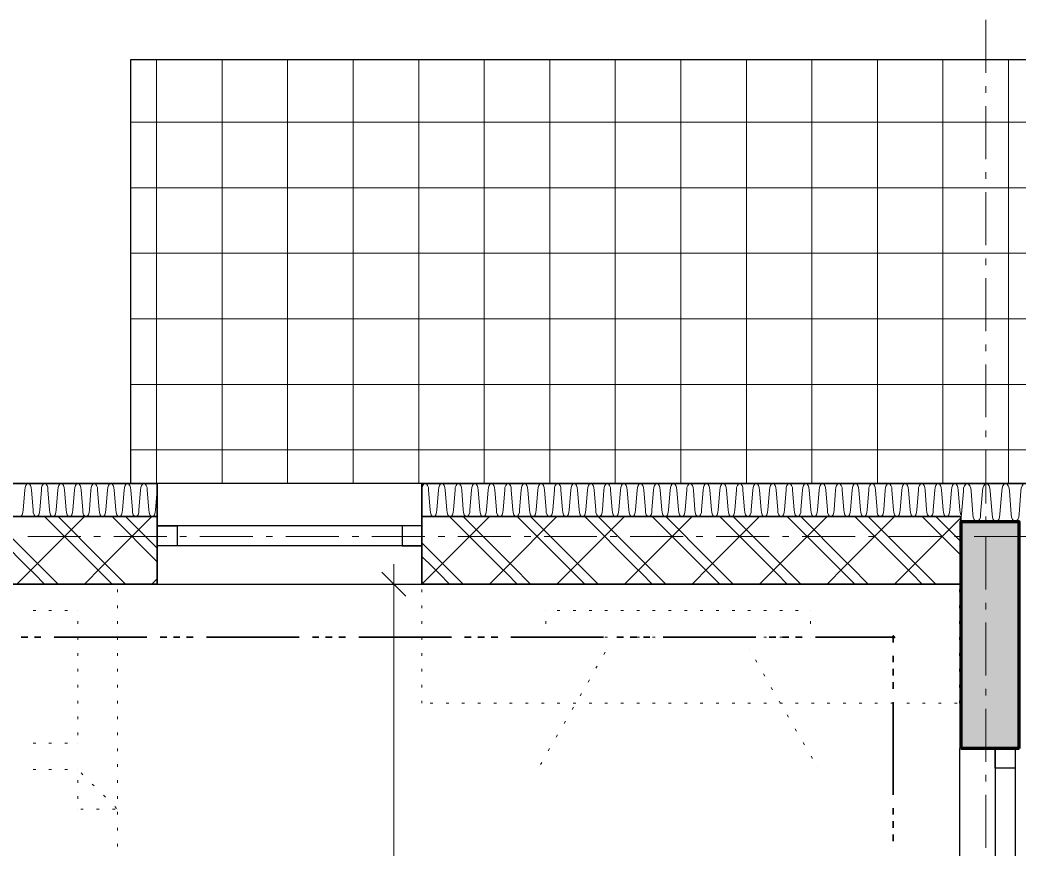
# Model space of a CAD drawing. Header units: millimetres. Extents: x 0 to 594, y 0 to 420.
# Drawn here: x 509.4 to 548.07, y 319.81 to 351.89 of the extents above; entities that cross this region are included whole.
import ezdxf

# ---------------------------------------------------------------- set-up
doc = ezdxf.new("R2010")
doc.units = ezdxf.units.MM
doc.header["$LTSCALE"] = 8
for name, color, linetype in [('PDF_Koty delkove', 7, 'Continuous'), ('PDF_Nabytek', 7, 'Continuous'), ('PDF_Obecne 0.25', 7, 'Continuous'), ('PDF_Okna', 7, 'Continuous'), ('PDF_Osy hlavni', 7, 'Continuous'), ('PDF_Pozarni useky', 7, 'Continuous'), ('PDF_Srafy', 7, 'Continuous'), ('PDF_Steny obvodove nosne', 7, 'Continuous'), ('PDF_Steny sendvic', 7, 'Continuous'), ('PDF_Zatepleni', 7, 'Continuous')]:
    doc.layers.add(name, color=color, linetype=linetype)

msp = doc.modelspace()

# ---------------------------------------------------------------- linework, layer by layer
at = {"layer": 'PDF_Koty delkove', "lineweight": 18}
for points in [[(523.866, 330.055), (523.866, 330.824)], [(524.327, 329.594), (523.405, 330.516)], [(524.635, 330.055), (523.866, 330.055), (523.097, 330.055)], [(523.866, 248.312), (523.866, 250.413), (523.866, 251.625), (523.866, 252.105), (523.866, 271.631), (523.866, 273.117), (523.866, 330.055)]]:
    msp.add_lwpolyline(points, dxfattribs=at)
at = {"layer": 'PDF_Nabytek', "lineweight": 13}
for points in [[(510.003, 330.055), (509.901, 330.055)], [(510.618, 330.055), (510.516, 330.055)], [(511.233, 330.055), (511.131, 330.055)], [(511.848, 330.055), (511.746, 330.055)], [(512.463, 330.055), (512.361, 330.055)], [(513.078, 330.055), (512.976, 330.055)], [(513.17, 330.055), (513.17, 330.055)], [(513.17, 330.055), (513.17, 330.055)], [(524.957, 330.055), (524.957, 330.055)], [(524.957, 330.055), (524.957, 330.055)], [(525.378, 330.055), (525.275, 330.055)], [(525.993, 330.055), (525.89, 330.055)], [(526.608, 330.055), (526.505, 330.055)], [(527.223, 330.055), (527.12, 330.055)], [(527.838, 330.055), (527.735, 330.055)], [(528.453, 330.055), (528.35, 330.055)], [(529.068, 330.055), (528.965, 330.055)], [(529.683, 330.055), (529.58, 330.055)], [(530.298, 330.055), (530.195, 330.055)], [(530.913, 330.055), (530.81, 330.055)], [(531.528, 330.055), (531.425, 330.055)], [(532.143, 330.055), (532.04, 330.055)], [(532.758, 330.055), (532.655, 330.055)], [(533.373, 330.055), (533.27, 330.055)], [(533.988, 330.055), (533.885, 330.055)], [(534.603, 330.055), (534.5, 330.055)], [(535.218, 330.055), (535.115, 330.055)], [(535.833, 330.055), (535.73, 330.055)], [(536.448, 330.055), (536.345, 330.055)], [(537.063, 330.055), (536.96, 330.055)], [(537.678, 330.055), (537.575, 330.055)], [(538.293, 330.055), (538.19, 330.055)], [(538.908, 330.055), (538.805, 330.055)], [(539.523, 330.055), (539.42, 330.055)], [(540.138, 330.055), (540.035, 330.055)], [(540.753, 330.055), (540.65, 330.055)], [(541.368, 330.055), (541.265, 330.055)], [(541.983, 330.055), (541.88, 330.055)], [(542.598, 330.055), (542.495, 330.055)], [(543.213, 330.055), (543.11, 330.055)], [(543.828, 330.055), (543.725, 330.055)], [(544.443, 330.055), (544.34, 330.055)], [(545.058, 330.055), (544.955, 330.055)], [(545.673, 330.055), (545.57, 330.055)], [(545.764, 330.055), (545.764, 330.055)], [(545.764, 330.055), (545.764, 330.055)], [(513.17, 329.745), (513.17, 329.848)], [(524.957, 329.745), (524.957, 329.848)], [(545.764, 329.745), (545.764, 329.848)], [(513.17, 329.13), (513.17, 329.233)], [(524.957, 329.13), (524.957, 329.233)], [(545.764, 329.13), (545.764, 329.233)], [(510.003, 329.03), (509.901, 329.03)], [(510.618, 329.03), (510.516, 329.03)], [(511.233, 329.03), (511.131, 329.03)], [(511.632, 329.03), (511.632, 329.03)], [(511.632, 329.03), (511.632, 329.03)], [(529.748, 329.03), (529.748, 329.03)], [(529.748, 329.03), (529.748, 329.03)], [(530.298, 329.03), (530.195, 329.03)], [(530.913, 329.03), (530.81, 329.03)], [(531.528, 329.03), (531.425, 329.03)], [(532.143, 329.03), (532.04, 329.03)], [(532.758, 329.03), (532.655, 329.03)], [(533.373, 329.03), (533.27, 329.03)], [(533.988, 329.03), (533.885, 329.03)], [(534.603, 329.03), (534.5, 329.03)], [(535.218, 329.03), (535.115, 329.03)], [(535.833, 329.03), (535.73, 329.03)], [(536.448, 329.03), (536.345, 329.03)], [(537.063, 329.03), (536.96, 329.03)], [(537.678, 329.03), (537.575, 329.03)], [(538.293, 329.03), (538.19, 329.03)], [(538.908, 329.03), (538.805, 329.03)], [(539.523, 329.03), (539.42, 329.03)], [(539.998, 329.03), (539.998, 329.03)], [(539.998, 329.03), (539.998, 329.03)], [(511.632, 328.515), (511.632, 328.618)], [(513.17, 328.515), (513.17, 328.618)], [(524.957, 328.515), (524.957, 328.618)], [(529.748, 328.515), (529.748, 328.618)], [(539.998, 328.515), (539.998, 328.618)], [(545.764, 328.515), (545.764, 328.618)], [(511.632, 327.9), (511.632, 328.003)], [(513.17, 327.9), (513.17, 328.003)], [(524.957, 327.9), (524.957, 328.003)], [(529.748, 328.005), (529.748, 328.005)], [(529.748, 328.005), (529.748, 328.005)], [(530.298, 328.005), (530.195, 328.005)], [(530.913, 328.005), (530.81, 328.005)], [(531.528, 328.005), (531.425, 328.005)], [(532.143, 328.005), (532.04, 328.005)], [(532.758, 328.005), (532.655, 328.005)], [(533.373, 328.005), (533.27, 328.005)], [(533.988, 328.005), (533.885, 328.005)], [(534.603, 328.005), (534.5, 328.005)], [(535.218, 328.005), (535.115, 328.005)], [(535.833, 328.005), (535.73, 328.005)], [(536.448, 328.005), (536.345, 328.005)], [(537.063, 328.005), (536.96, 328.005)], [(537.678, 328.005), (537.575, 328.005)], [(538.293, 328.005), (538.19, 328.005)], [(538.908, 328.005), (538.805, 328.005)], [(539.523, 328.005), (539.42, 328.005)], [(539.998, 328.005), (539.998, 328.005)], [(539.998, 328.005), (539.998, 328.005)], [(545.764, 327.9), (545.764, 328.003)], [(511.632, 327.285), (511.632, 327.388)], [(513.17, 327.285), (513.17, 327.388)], [(524.957, 327.285), (524.957, 327.388)], [(532, 327.331), (532.052, 327.42)], [(532.108, 327.517), (532.108, 327.517)], [(537.638, 327.517), (537.638, 327.517)], [(545.764, 327.285), (545.764, 327.388)], [(531.693, 326.799), (531.744, 326.887)], [(537.918, 327.033), (537.867, 327.121)], [(511.632, 326.67), (511.632, 326.773)], [(513.17, 326.67), (513.17, 326.773)], [(524.957, 326.67), (524.957, 326.773)], [(538.225, 326.5), (538.174, 326.589)], [(545.764, 326.67), (545.764, 326.773)], [(511.632, 326.055), (511.632, 326.158)], [(513.17, 326.055), (513.17, 326.158)], [(524.957, 326.055), (524.957, 326.158)], [(531.386, 326.266), (531.437, 326.355)], [(538.533, 325.967), (538.482, 326.056)], [(545.764, 326.055), (545.764, 326.158)], [(531.078, 325.733), (531.129, 325.822)], [(511.632, 325.44), (511.632, 325.543)], [(513.17, 325.44), (513.17, 325.543)], [(524.957, 325.443), (524.957, 325.543)], [(524.957, 325.443), (524.957, 325.443)], [(524.957, 325.443), (524.957, 325.443)], [(525.378, 325.443), (525.275, 325.443)], [(525.993, 325.443), (525.89, 325.443)], [(526.608, 325.443), (526.505, 325.443)], [(527.223, 325.443), (527.12, 325.443)], [(527.838, 325.443), (527.735, 325.443)], [(528.453, 325.443), (528.35, 325.443)], [(529.068, 325.443), (528.965, 325.443)], [(529.683, 325.443), (529.58, 325.443)], [(530.298, 325.443), (530.195, 325.443)], [(530.771, 325.201), (530.822, 325.29)], [(530.913, 325.443), (530.81, 325.443)], [(531.528, 325.443), (531.425, 325.443)], [(532.143, 325.443), (532.04, 325.443)], [(532.758, 325.443), (532.655, 325.443)], [(533.373, 325.443), (533.27, 325.443)], [(533.988, 325.443), (533.885, 325.443)], [(534.603, 325.443), (534.5, 325.443)], [(535.218, 325.443), (535.115, 325.443)], [(535.833, 325.443), (535.73, 325.443)], [(536.448, 325.443), (536.345, 325.443)], [(537.063, 325.443), (536.96, 325.443)], [(537.678, 325.443), (537.575, 325.443)], [(538.293, 325.443), (538.19, 325.443)], [(538.84, 325.435), (538.789, 325.524)], [(538.908, 325.443), (538.805, 325.443)], [(539.523, 325.443), (539.42, 325.443)], [(540.138, 325.443), (540.035, 325.443)], [(540.753, 325.443), (540.65, 325.443)], [(541.368, 325.443), (541.265, 325.443)], [(541.983, 325.443), (541.88, 325.443)], [(542.598, 325.443), (542.495, 325.443)], [(543.213, 325.443), (543.11, 325.443)], [(543.828, 325.443), (543.725, 325.443)], [(544.443, 325.443), (544.34, 325.443)], [(545.058, 325.443), (544.955, 325.443)], [(545.673, 325.443), (545.57, 325.443)], [(545.764, 325.443), (545.764, 325.543)], [(545.764, 325.443), (545.764, 325.443)], [(545.764, 325.443), (545.764, 325.443)], [(511.632, 324.825), (511.632, 324.928)], [(513.17, 324.825), (513.17, 324.928)], [(539.148, 324.902), (539.097, 324.991)], [(530.463, 324.668), (530.514, 324.757)], [(511.632, 324.21), (511.632, 324.313)], [(513.17, 324.21), (513.17, 324.313)], [(530.156, 324.136), (530.207, 324.224)], [(539.455, 324.37), (539.404, 324.458)], [(510.003, 323.905), (509.901, 323.905)], [(510.618, 323.905), (510.516, 323.905)], [(511.233, 323.905), (511.131, 323.905)], [(511.632, 323.905), (511.632, 323.905)], [(511.632, 323.905), (511.632, 323.905)], [(539.763, 323.837), (539.712, 323.926)], [(513.17, 323.595), (513.17, 323.698)], [(529.848, 323.603), (529.899, 323.692)], [(540.07, 323.304), (540.019, 323.393)], [(513.17, 322.98), (513.17, 323.083)], [(529.496, 322.993), (529.496, 322.993)], [(529.541, 323.07), (529.592, 323.159)], [(540.25, 322.993), (540.25, 322.993)], [(510.003, 322.88), (509.901, 322.88)], [(510.618, 322.88), (510.516, 322.88)], [(511.233, 322.88), (511.131, 322.88)], [(511.632, 322.88), (511.632, 322.88)], [(511.632, 322.88), (511.632, 322.88)], [(511.632, 322.88), (511.632, 322.88)], [(511.83, 322.682), (511.758, 322.754)], [(511.632, 322.365), (511.632, 322.468)], [(512.265, 322.247), (512.193, 322.32)], [(513.17, 322.365), (513.17, 322.468)], [(511.632, 321.75), (511.632, 321.853)], [(512.7, 321.812), (512.628, 321.885)], [(513.17, 321.75), (513.17, 321.853)], [(513.135, 321.377), (513.063, 321.45)], [(511.632, 321.343), (511.632, 321.343)], [(511.632, 321.343), (511.632, 321.343)], [(511.848, 321.343), (511.746, 321.343)], [(512.463, 321.343), (512.361, 321.343)], [(513.078, 321.343), (512.976, 321.343)], [(513.17, 321.343), (513.17, 321.343)], [(513.17, 321.343), (513.17, 321.343)], [(513.17, 321.135), (513.17, 321.238)], [(513.17, 320.52), (513.17, 320.623)], [(513.17, 319.905), (513.17, 320.008)]]:
    msp.add_lwpolyline(points, dxfattribs=at)
at = {"layer": 'PDF_Obecne 0.25', "lineweight": 25}
for points in [[(513.682, 333.95), (513.682, 350.35)], [(565.957, 350.348), (513.682, 350.348)]]:
    msp.add_lwpolyline(points, dxfattribs=at)
at = {"layer": 'PDF_Okna', "lineweight": 25}
for points in [[(524.957, 333.95), (514.707, 333.95)], [(524.957, 332.31), (514.707, 332.31)], [(524.957, 331.541), (514.707, 331.541)], [(514.707, 330.055), (524.957, 330.055)], [(547.148, 323.7), (547.148, 305.25)], [(547.917, 323.7), (547.917, 305.25)]]:
    msp.add_lwpolyline(points, dxfattribs=at)
for points in [[(514.707, 332.31), (515.476, 332.31), (515.476, 331.541), (514.707, 331.541)], [(524.957, 332.31), (524.188, 332.31), (524.188, 331.541), (524.957, 331.541)], [(547.917, 323.7), (547.917, 322.931), (547.148, 322.931), (547.148, 323.7)]]:
    msp.add_lwpolyline(points, close=True, dxfattribs=at)
at = {"layer": 'PDF_Osy hlavni', "lineweight": 18}
for points in [[(546.789, 349.835), (546.789, 351.885)], [(546.789, 349.066), (546.789, 349.323)], [(546.789, 346.504), (546.789, 348.554)], [(546.789, 345.735), (546.789, 345.991)], [(546.789, 343.173), (546.789, 345.223)], [(546.789, 342.404), (546.789, 342.66)], [(546.789, 339.841), (546.789, 341.891)], [(546.789, 339.073), (546.789, 339.329)], [(546.789, 336.51), (546.789, 338.56)], [(546.789, 335.742), (546.789, 335.998)], [(546.789, 333.179), (546.789, 335.229)], [(546.789, 332.41), (546.789, 332.667)], [(511.746, 331.9), (509.696, 331.9)], [(512.514, 331.9), (512.258, 331.9)], [(515.077, 331.9), (513.027, 331.9)], [(515.846, 331.9), (515.589, 331.9)], [(518.408, 331.9), (516.358, 331.9)], [(519.177, 331.9), (518.921, 331.9)], [(521.739, 331.9), (519.689, 331.9)], [(522.508, 331.9), (522.252, 331.9)], [(525.07, 331.9), (523.02, 331.9)], [(525.839, 331.9), (525.583, 331.9)], [(528.402, 331.9), (526.352, 331.9)], [(529.17, 331.9), (528.914, 331.9)], [(531.733, 331.9), (529.683, 331.9)], [(532.502, 331.9), (532.245, 331.9)], [(535.064, 331.9), (533.014, 331.9)], [(535.833, 331.9), (535.577, 331.9)], [(538.395, 331.9), (536.345, 331.9)], [(539.164, 331.9), (538.908, 331.9)], [(541.727, 331.9), (539.677, 331.9)], [(542.495, 331.9), (542.239, 331.9)], [(545.058, 331.9), (543.008, 331.9)], [(545.827, 331.9), (545.57, 331.9)], [(548.389, 331.9), (546.339, 331.9)], [(546.789, 329.848), (546.789, 331.898)], [(546.789, 329.079), (546.789, 329.335)], [(546.789, 326.517), (546.789, 328.567)], [(546.789, 325.748), (546.789, 326.004)], [(546.789, 323.185), (546.789, 325.235)], [(546.789, 322.417), (546.789, 322.673)], [(546.789, 319.854), (546.789, 321.904)]]:
    msp.add_lwpolyline(points, dxfattribs=at)
at = {"layer": 'PDF_Pozarni useky', "lineweight": 35}
for points in [[(509.696, 328.005), (509.439, 328.005)], [(510.208, 328.005), (509.952, 328.005)], [(514.308, 328.005), (510.721, 328.005)], [(515.077, 328.005), (514.821, 328.005)], [(515.589, 328.005), (515.333, 328.005)], [(516.102, 328.005), (515.846, 328.005)], [(520.202, 328.005), (516.614, 328.005)], [(520.97, 328.005), (520.714, 328.005)], [(521.483, 328.005), (521.227, 328.005)], [(521.995, 328.005), (521.739, 328.005)], [(526.095, 328.005), (522.508, 328.005)], [(526.864, 328.005), (526.608, 328.005)], [(527.377, 328.005), (527.12, 328.005)], [(527.889, 328.005), (527.633, 328.005)], [(531.989, 328.005), (528.402, 328.005)], [(532.758, 328.005), (532.502, 328.005)], [(533.27, 328.005), (533.014, 328.005)], [(533.783, 328.005), (533.527, 328.005)], [(537.883, 328.005), (534.295, 328.005)], [(538.652, 328.005), (538.395, 328.005)], [(539.164, 328.005), (538.908, 328.005)], [(539.677, 328.005), (539.42, 328.005)], [(543.202, 327.798), (543.202, 328.005), (540.189, 328.005)], [(543.202, 327.029), (543.202, 327.285)], [(543.202, 326.517), (543.202, 326.773)], [(543.202, 326.004), (543.202, 326.26)], [(543.202, 321.904), (543.202, 325.492)], [(543.202, 321.135), (543.202, 321.392)], [(543.202, 320.623), (543.202, 320.879)], [(543.202, 320.11), (543.202, 320.367)]]:
    msp.add_lwpolyline(points, dxfattribs=at)
at = {"layer": 'PDF_Pozarni useky', "lineweight": 35, "transparency": 33554559}
for points in [[(543.292, 328.005), (543.202, 327.916), (543.202, 328.095), (543.112, 328.005)], [(543.202, 327.916), (543.112, 328.005), (543.292, 328.005), (543.202, 328.095)]]:
    msp.add_solid(points, dxfattribs=at)
at = {"layer": 'PDF_Srafy', "lineweight": 9}
for points in [[(532.441, 350.35), (532.441, 345.394), (532.441, 340.321), (532.441, 335.247), (527.368, 335.247), (522.295, 335.247), (517.221, 335.247), (513.682, 335.247)], [(514.684, 350.35), (514.684, 347.931), (514.684, 342.857), (514.684, 337.784)], [(517.221, 350.35), (517.221, 345.394), (517.221, 340.321), (517.221, 335.247), (517.221, 333.95)], [(519.758, 350.35), (519.758, 347.931), (519.758, 342.857), (519.758, 337.784), (519.758, 333.95)], [(522.295, 350.35), (522.295, 345.394), (522.295, 340.321), (522.295, 335.247), (522.295, 333.95)], [(524.831, 350.35), (524.831, 347.931), (524.831, 342.857), (524.831, 337.784), (524.831, 333.95)], [(527.368, 350.35), (527.368, 345.394), (527.368, 340.321)], [(529.905, 350.35), (529.905, 347.931), (529.905, 342.857), (529.905, 337.784)], [(534.978, 350.35), (534.978, 347.931), (534.978, 342.857), (534.978, 337.784), (534.978, 333.95)], [(537.515, 350.35), (537.515, 345.394), (537.515, 340.321), (537.515, 335.247), (537.515, 333.95)], [(565.957, 347.931), (565.419, 347.931), (560.345, 347.931), (555.272, 347.931), (550.198, 347.931), (545.125, 347.931), (540.052, 347.931), (540.052, 350.35)], [(542.588, 350.35), (542.588, 345.394)], [(545.125, 350.35), (545.125, 347.931), (545.125, 342.857)], [(547.662, 350.35), (547.662, 345.394), (547.662, 340.321)], [(519.758, 347.931), (514.684, 347.931), (513.682, 347.931)], [(540.052, 347.931), (534.978, 347.931), (529.905, 347.931), (524.831, 347.931), (519.758, 347.931)], [(540.052, 347.931), (540.052, 342.857), (540.052, 337.784), (540.052, 333.95)], [(522.295, 345.394), (517.221, 345.394), (513.682, 345.394)], [(542.588, 345.394), (537.515, 345.394), (532.441, 345.394), (527.368, 345.394), (522.295, 345.394)], [(565.957, 345.394), (562.882, 345.394), (557.809, 345.394), (552.735, 345.394), (547.662, 345.394), (542.588, 345.394)], [(542.588, 345.394), (542.588, 340.321), (542.588, 335.247), (542.588, 333.95)], [(565.957, 342.857), (565.419, 342.857), (560.345, 342.857), (555.272, 342.857), (550.198, 342.857), (545.125, 342.857), (540.052, 342.857), (534.978, 342.857), (529.905, 342.857), (524.831, 342.857), (519.758, 342.857), (514.684, 342.857), (513.682, 342.857)], [(545.125, 342.857), (545.125, 337.784), (545.125, 333.95)], [(527.368, 340.321), (522.295, 340.321), (517.221, 340.321), (513.682, 340.321)], [(542.588, 340.321), (537.515, 340.321), (532.441, 340.321), (527.368, 340.321)], [(527.368, 340.321), (527.368, 335.247), (527.368, 333.95)], [(565.957, 340.321), (562.882, 340.321), (557.809, 340.321), (552.735, 340.321), (547.662, 340.321), (542.588, 340.321)], [(565.957, 335.247), (562.882, 335.247), (557.809, 335.247), (552.735, 335.247), (547.662, 335.247), (547.662, 340.321)], [(529.905, 337.784), (524.831, 337.784), (519.758, 337.784), (514.684, 337.784), (513.682, 337.784)], [(514.684, 337.784), (514.684, 333.95)], [(545.125, 337.784), (540.052, 337.784), (534.978, 337.784), (529.905, 337.784)], [(529.905, 337.784), (529.905, 333.95)], [(565.957, 337.784), (565.419, 337.784), (560.345, 337.784), (555.272, 337.784), (550.198, 337.784), (545.125, 337.784)], [(547.662, 335.247), (542.588, 335.247), (537.515, 335.247), (532.441, 335.247)], [(532.441, 335.247), (532.441, 333.95)], [(547.662, 335.247), (547.662, 333.95)]]:
    msp.add_lwpolyline(points, dxfattribs=at)
at = {"layer": 'PDF_Steny obvodove nosne', "lineweight": 70}
for points in [[(548.071, 323.7), (548.071, 332.464), (545.816, 332.464), (545.816, 330.055), (545.816, 323.7)], [(548.071, 323.7), (547.917, 323.7), (547.148, 323.7), (545.816, 323.7)]]:
    msp.add_lwpolyline(points, dxfattribs=at)
at = {"layer": 'PDF_Steny obvodove nosne', "lineweight": 25}
msp.add_lwpolyline([(545.764, 323.7), (545.764, 305.25)], dxfattribs=at)
at = {"layer": 'PDF_Steny obvodove nosne', "color": 9, "lineweight": 9, "true_color": 0xc0c0c0, "transparency": 33554559}
msp.add_solid([(545.816, 323.7), (548.071, 323.7), (545.816, 332.464), (548.071, 332.464)], dxfattribs=at)
at = {"layer": 'PDF_Steny sendvic', "lineweight": 35}
for points in [[(514.707, 333.95), (501.178, 333.95)], [(514.707, 333.95), (514.707, 332.669)], [(545.816, 333.95), (524.957, 333.95)], [(524.957, 332.669), (524.957, 333.95)], [(514.707, 332.669), (501.178, 332.669), (514.707, 332.669), (514.707, 332.31), (514.707, 331.541), (514.707, 330.055), (503.945, 330.055), (501.178, 330.055), (501.178, 331.541), (501.178, 332.31), (501.178, 332.669)], [(524.957, 332.669), (545.816, 332.669)]]:
    msp.add_lwpolyline(points, dxfattribs=at)
at = {"layer": 'PDF_Steny sendvic', "lineweight": 9}
for points in [[(509.71, 333.95), (509.661, 333.931), (509.62, 333.875), (509.592, 333.792), (509.582, 333.694)], [(509.838, 333.694), (509.829, 333.792), (509.801, 333.875), (509.759, 333.931), (509.71, 333.95)], [(510.351, 333.95), (510.302, 333.931), (510.26, 333.875), (510.233, 333.792), (510.223, 333.694)], [(510.479, 333.694), (510.469, 333.792), (510.442, 333.875), (510.4, 333.931), (510.351, 333.95)], [(510.992, 333.95), (510.942, 333.931), (510.901, 333.875), (510.873, 333.792), (510.863, 333.694)], [(511.12, 333.694), (511.11, 333.792), (511.082, 333.875), (511.041, 333.931), (510.992, 333.95)], [(511.583, 333.931), (511.542, 333.875), (511.514, 333.792), (511.504, 333.694)], [(511.632, 333.95), (511.583, 333.931)], [(511.76, 333.694), (511.751, 333.792), (511.723, 333.875), (511.681, 333.931), (511.632, 333.95)], [(512.401, 333.694), (512.391, 333.792), (512.363, 333.875), (512.322, 333.931), (512.273, 333.95), (512.224, 333.931), (512.182, 333.875), (512.154, 333.792), (512.145, 333.694)], [(513.042, 333.694), (513.032, 333.792), (513.004, 333.875), (512.962, 333.931), (512.913, 333.95), (512.864, 333.931), (512.823, 333.875), (512.795, 333.792), (512.785, 333.694)], [(513.554, 333.95), (513.505, 333.931), (513.463, 333.875), (513.436, 333.792), (513.426, 333.694)], [(513.682, 333.694), (513.672, 333.792), (513.645, 333.875), (513.603, 333.931), (513.554, 333.95)], [(514.195, 333.95), (514.146, 333.931), (514.104, 333.875), (514.076, 333.792), (514.066, 333.694)], [(514.323, 333.694), (514.313, 333.792), (514.285, 333.875), (514.244, 333.931), (514.195, 333.95)], [(525.085, 333.95), (525.036, 333.931), (524.995, 333.875), (524.967, 333.792), (524.957, 333.694)], [(525.213, 333.694), (525.204, 333.792), (525.176, 333.875), (525.134, 333.931), (525.085, 333.95)], [(525.854, 333.694), (525.844, 333.792), (525.816, 333.875), (525.775, 333.931), (525.726, 333.95), (525.677, 333.931), (525.635, 333.875), (525.607, 333.792), (525.598, 333.694)], [(526.495, 333.694), (526.485, 333.792), (526.457, 333.875), (526.415, 333.931), (526.366, 333.95), (526.317, 333.931), (526.276, 333.875), (526.248, 333.792), (526.238, 333.694)], [(527.007, 333.95), (526.958, 333.931), (526.916, 333.875), (526.889, 333.792), (526.879, 333.694)], [(527.135, 333.694), (527.125, 333.792), (527.098, 333.875), (527.056, 333.931), (527.007, 333.95)], [(527.776, 333.694), (527.766, 333.792), (527.738, 333.875), (527.697, 333.931), (527.648, 333.95), (527.599, 333.931), (527.557, 333.875), (527.529, 333.792), (527.519, 333.694)], [(528.288, 333.95), (528.239, 333.931), (528.198, 333.875), (528.17, 333.792), (528.16, 333.694)], [(528.416, 333.694), (528.407, 333.792), (528.379, 333.875), (528.337, 333.931), (528.288, 333.95)], [(528.929, 333.95), (528.88, 333.931), (528.838, 333.875), (528.81, 333.792), (528.801, 333.694)], [(529.057, 333.694), (529.047, 333.792), (529.019, 333.875), (528.978, 333.931), (528.929, 333.95)], [(529.569, 333.95), (529.52, 333.931), (529.479, 333.875), (529.451, 333.792), (529.441, 333.694)], [(529.698, 333.694), (529.688, 333.792), (529.66, 333.875), (529.619, 333.931), (529.569, 333.95)], [(530.338, 333.694), (530.328, 333.792), (530.301, 333.875), (530.259, 333.931), (530.21, 333.95), (530.161, 333.931), (530.119, 333.875), (530.092, 333.792), (530.082, 333.694)], [(530.851, 333.95), (530.802, 333.931), (530.76, 333.875), (530.732, 333.792), (530.723, 333.694)], [(530.979, 333.694), (530.969, 333.792), (530.941, 333.875), (530.9, 333.931), (530.851, 333.95)], [(531.491, 333.95), (531.442, 333.931), (531.401, 333.875), (531.373, 333.792), (531.363, 333.694)], [(531.619, 333.694), (531.61, 333.792), (531.582, 333.875), (531.54, 333.931), (531.491, 333.95)], [(532.132, 333.95), (532.083, 333.931), (532.041, 333.875), (532.014, 333.792), (532.004, 333.694)], [(532.26, 333.694), (532.25, 333.792), (532.223, 333.875), (532.181, 333.931), (532.132, 333.95)], [(532.901, 333.694), (532.891, 333.792), (532.863, 333.875), (532.822, 333.931), (532.773, 333.95), (532.724, 333.931), (532.682, 333.875), (532.654, 333.792), (532.644, 333.694)], [(533.413, 333.95), (533.364, 333.931), (533.323, 333.875), (533.295, 333.792), (533.285, 333.694)], [(533.541, 333.694), (533.532, 333.792), (533.504, 333.875), (533.462, 333.931), (533.413, 333.95)], [(534.054, 333.95), (534.005, 333.931), (533.963, 333.875), (533.935, 333.792), (533.926, 333.694)], [(534.182, 333.694), (534.172, 333.792), (534.144, 333.875), (534.103, 333.931), (534.054, 333.95)], [(534.694, 333.95), (534.645, 333.931), (534.604, 333.875), (534.576, 333.792), (534.566, 333.694)], [(534.813, 333.792), (534.785, 333.875), (534.743, 333.931), (534.694, 333.95)], [(534.823, 333.694), (534.813, 333.792)], [(535.335, 333.95), (535.286, 333.931), (535.244, 333.875), (535.217, 333.792), (535.207, 333.694)], [(535.463, 333.694), (535.453, 333.792), (535.426, 333.875), (535.384, 333.931), (535.335, 333.95)], [(535.976, 333.95), (535.927, 333.931), (535.885, 333.875), (535.857, 333.792), (535.848, 333.694)], [(536.104, 333.694), (536.094, 333.792), (536.066, 333.875), (536.025, 333.931), (535.976, 333.95)], [(536.616, 333.95), (536.567, 333.931), (536.526, 333.875), (536.498, 333.792), (536.488, 333.694)], [(536.744, 333.694), (536.735, 333.792), (536.707, 333.875), (536.665, 333.931), (536.616, 333.95)], [(537.257, 333.95), (537.208, 333.931), (537.166, 333.875), (537.139, 333.792), (537.129, 333.694)], [(537.385, 333.694), (537.375, 333.792), (537.348, 333.875), (537.306, 333.931), (537.257, 333.95)], [(537.848, 333.931), (537.807, 333.875), (537.779, 333.792), (537.769, 333.694)], [(537.898, 333.95), (537.848, 333.931)], [(538.026, 333.694), (538.016, 333.792), (537.988, 333.875), (537.947, 333.931), (537.898, 333.95)], [(538.538, 333.95), (538.489, 333.931), (538.448, 333.875), (538.42, 333.792), (538.41, 333.694)], [(538.666, 333.694), (538.657, 333.792), (538.629, 333.875), (538.587, 333.931), (538.538, 333.95)], [(539.179, 333.95), (539.13, 333.931), (539.088, 333.875), (539.06, 333.792), (539.051, 333.694)], [(539.307, 333.694), (539.297, 333.792), (539.269, 333.875), (539.228, 333.931), (539.179, 333.95)], [(539.819, 333.95), (539.77, 333.931), (539.729, 333.875), (539.701, 333.792), (539.691, 333.694)], [(539.948, 333.694), (539.938, 333.792), (539.91, 333.875), (539.868, 333.931), (539.819, 333.95)], [(540.588, 333.694), (540.578, 333.792), (540.551, 333.875), (540.509, 333.931), (540.46, 333.95), (540.411, 333.931), (540.369, 333.875), (540.342, 333.792), (540.332, 333.694)], [(541.229, 333.694), (541.219, 333.792), (541.191, 333.875), (541.15, 333.931), (541.101, 333.95), (541.052, 333.931), (541.01, 333.875), (540.982, 333.792), (540.972, 333.694)], [(541.741, 333.95), (541.692, 333.931), (541.651, 333.875), (541.623, 333.792), (541.613, 333.694)], [(541.869, 333.694), (541.86, 333.792), (541.832, 333.875), (541.79, 333.931), (541.741, 333.95)], [(542.51, 333.694), (542.5, 333.792), (542.472, 333.875), (542.431, 333.931), (542.382, 333.95), (542.333, 333.931), (542.291, 333.875), (542.263, 333.792), (542.254, 333.694)], [(543.022, 333.95), (542.973, 333.931), (542.932, 333.875), (542.904, 333.792), (542.894, 333.694)], [(543.151, 333.694), (543.141, 333.792), (543.113, 333.875), (543.072, 333.931), (543.022, 333.95)], [(543.791, 333.694), (543.781, 333.792), (543.754, 333.875), (543.712, 333.931), (543.663, 333.95), (543.614, 333.931), (543.573, 333.875), (543.545, 333.792), (543.535, 333.694)], [(544.432, 333.694), (544.422, 333.792), (544.394, 333.875), (544.353, 333.931), (544.304, 333.95), (544.255, 333.931), (544.213, 333.875), (544.185, 333.792), (544.176, 333.694)], [(544.944, 333.95), (544.895, 333.931), (544.854, 333.875), (544.826, 333.792), (544.816, 333.694)], [(545.072, 333.694), (545.063, 333.792), (545.035, 333.875), (544.993, 333.931), (544.944, 333.95)], [(545.467, 333.792), (545.457, 333.694)], [(545.713, 333.694), (545.703, 333.792), (545.676, 333.875), (545.634, 333.931), (545.585, 333.95), (545.536, 333.931), (545.494, 333.875), (545.467, 333.792)], [(509.519, 332.925), (509.582, 333.694)], [(509.838, 333.694), (509.902, 332.925)], [(510.159, 332.925), (510.223, 333.694)], [(510.479, 333.694), (510.542, 332.925)], [(510.8, 332.925), (510.863, 333.694)], [(511.12, 333.694), (511.183, 332.925)], [(511.441, 332.925), (511.504, 333.694)], [(511.76, 333.694), (511.824, 332.925)], [(512.081, 332.925), (512.145, 333.694)], [(512.401, 333.694), (512.464, 332.925)], [(512.722, 332.925), (512.785, 333.694)], [(513.042, 333.694), (513.105, 332.925)], [(513.362, 332.925), (513.426, 333.694)], [(513.682, 333.694), (513.746, 332.925)], [(514.003, 332.925), (514.066, 333.694)], [(514.323, 333.694), (514.386, 332.925)], [(514.644, 332.925), (514.707, 333.694)], [(525.213, 333.694), (525.277, 332.925)], [(525.419, 332.669), (525.455, 332.687), (525.497, 332.743), (525.524, 332.827), (525.534, 332.925), (525.598, 333.694)], [(525.854, 333.694), (525.917, 332.925)], [(526.175, 332.925), (526.238, 333.694)], [(526.495, 333.694), (526.558, 332.925)], [(526.815, 332.925), (526.879, 333.694)], [(527.135, 333.694), (527.199, 332.925)], [(527.456, 332.925), (527.519, 333.694)], [(527.776, 333.694), (527.839, 332.925)], [(528.097, 332.925), (528.16, 333.694)], [(528.416, 333.694), (528.48, 332.925)], [(528.737, 332.925), (528.801, 333.694)], [(529.057, 333.694), (529.12, 332.925)], [(529.378, 332.925), (529.441, 333.694)], [(529.698, 333.694), (529.761, 332.925)], [(530.019, 332.925), (530.082, 333.694)], [(530.338, 333.694), (530.402, 332.925)], [(530.659, 332.925), (530.723, 333.694)], [(530.979, 333.694), (531.042, 332.925)], [(531.3, 332.925), (531.363, 333.694)], [(531.619, 333.694), (531.683, 332.925)], [(531.94, 332.925), (532.004, 333.694)], [(532.26, 333.694), (532.323, 332.925)], [(532.581, 332.925), (532.644, 333.694)], [(532.901, 333.694), (532.964, 332.925)], [(533.222, 332.925), (533.285, 333.694)], [(533.541, 333.694), (533.605, 332.925)], [(533.862, 332.925), (533.926, 333.694)], [(534.182, 333.694), (534.245, 332.925)], [(534.503, 332.925), (534.566, 333.694)], [(534.823, 333.694), (534.886, 332.925)], [(535.144, 332.925), (535.207, 333.694)], [(535.463, 333.694), (535.527, 332.925)], [(535.784, 332.925), (535.848, 333.694)], [(536.104, 333.694), (536.167, 332.925)], [(536.309, 332.669), (536.345, 332.687), (536.387, 332.743), (536.415, 332.827), (536.425, 332.925), (536.488, 333.694)], [(536.744, 333.694), (536.808, 332.925)], [(537.065, 332.925), (537.129, 333.694)], [(537.385, 333.694), (537.448, 332.925)], [(537.706, 332.925), (537.769, 333.694)], [(538.026, 333.694), (538.089, 332.925)], [(538.347, 332.925), (538.41, 333.694)], [(538.666, 333.694), (538.73, 332.925)], [(538.987, 332.925), (539.051, 333.694)], [(539.307, 333.694), (539.37, 332.925)], [(539.628, 332.925), (539.691, 333.694)], [(539.948, 333.694), (540.011, 332.925)], [(540.268, 332.925), (540.332, 333.694)], [(540.588, 333.694), (540.652, 332.925)], [(540.909, 332.925), (540.972, 333.694)], [(541.229, 333.694), (541.292, 332.925)], [(541.434, 332.669), (541.47, 332.687), (541.512, 332.743), (541.54, 332.827), (541.55, 332.925), (541.613, 333.694)], [(541.869, 333.694), (541.933, 332.925)], [(542.19, 332.925), (542.254, 333.694)], [(542.51, 333.694), (542.573, 332.925)], [(542.831, 332.925), (542.894, 333.694)], [(543.151, 333.694), (543.214, 332.925)], [(543.472, 332.925), (543.535, 333.694)], [(543.791, 333.694), (543.855, 332.925)], [(544.112, 332.925), (544.176, 333.694)], [(544.432, 333.694), (544.495, 332.925)], [(544.753, 332.925), (544.816, 333.694)], [(545.072, 333.694), (545.136, 332.925)], [(545.393, 332.925), (545.457, 333.694)], [(545.713, 333.694), (545.777, 332.925)], [(510.346, 330.055), (509.941, 330.46), (509.68, 330.721), (507.732, 332.669)], [(510.869, 330.055), (510.202, 330.721), (509.941, 330.983), (508.255, 332.669)], [(509.275, 330.055), (509.941, 330.721), (511.888, 332.669)], [(509.403, 332.669), (509.439, 332.687), (509.481, 332.743), (509.509, 332.827), (509.519, 332.925)], [(509.519, 332.925), (509.519, 332.925)], [(509.902, 332.925), (509.912, 332.827), (509.94, 332.743), (509.981, 332.687), (510.017, 332.669)], [(510.044, 332.669), (510.08, 332.687), (510.122, 332.743), (510.15, 332.827), (510.159, 332.925)], [(510.159, 332.925), (510.159, 332.925)], [(512.96, 330.055), (512.555, 330.46), (512.293, 330.721), (510.346, 332.669)], [(510.542, 332.925), (510.552, 332.827), (510.58, 332.743), (510.622, 332.687), (510.658, 332.669)], [(510.685, 332.669), (510.72, 332.687), (510.762, 332.743), (510.79, 332.827), (510.8, 332.925)], [(510.8, 332.925), (510.8, 332.925)], [(513.482, 330.055), (512.816, 330.721), (512.555, 330.983), (510.869, 332.669)], [(511.183, 332.925), (511.193, 332.827), (511.221, 332.743), (511.263, 332.687), (511.298, 332.669)], [(511.325, 332.669), (511.361, 332.687), (511.403, 332.743), (511.431, 332.827), (511.441, 332.925)], [(511.441, 332.925), (511.441, 332.925)], [(511.824, 332.925), (511.833, 332.827), (511.861, 332.743), (511.903, 332.687), (511.939, 332.669)], [(511.888, 330.055), (512.555, 330.721), (514.502, 332.669)], [(511.966, 332.669), (512.002, 332.687), (512.044, 332.743), (512.071, 332.827), (512.081, 332.925)], [(512.081, 332.925), (512.081, 332.925)], [(512.464, 332.925), (512.474, 332.827), (512.502, 332.743), (512.544, 332.687), (512.58, 332.669)], [(512.607, 332.669), (512.642, 332.687), (512.684, 332.743), (512.712, 332.827), (512.722, 332.925)], [(512.722, 332.925), (512.722, 332.925)], [(514.707, 330.921), (512.96, 332.669)], [(513.105, 332.925), (513.115, 332.827), (513.143, 332.743), (513.184, 332.687), (513.22, 332.669)], [(513.247, 332.669), (513.283, 332.687), (513.325, 332.743), (513.353, 332.827), (513.362, 332.925)], [(513.362, 332.925), (513.362, 332.925)], [(514.707, 331.444), (513.482, 332.669)], [(513.746, 332.925), (513.755, 332.827), (513.783, 332.743), (513.825, 332.687), (513.861, 332.669)], [(513.888, 332.669), (513.924, 332.687), (513.965, 332.743), (513.993, 332.827), (514.003, 332.925)], [(514.003, 332.925), (514.003, 332.925)], [(514.386, 332.925), (514.396, 332.827), (514.424, 332.743), (514.466, 332.687), (514.501, 332.669)], [(514.528, 332.669), (514.564, 332.687), (514.606, 332.743), (514.634, 332.827), (514.644, 332.925)], [(514.644, 332.925), (514.644, 332.925)], [(524.957, 330.055), (525.623, 330.721), (527.571, 332.669)], [(525.277, 332.925), (525.286, 332.827), (525.314, 332.743), (525.356, 332.687), (525.392, 332.669)], [(525.534, 332.925), (525.534, 332.925)], [(525.534, 332.925), (525.534, 332.925)], [(525.917, 332.925), (525.927, 332.827), (525.955, 332.743), (525.997, 332.687), (526.033, 332.669)], [(527.976, 330.721), (526.028, 332.669)], [(526.06, 332.669), (526.095, 332.687), (526.137, 332.743), (526.165, 332.827)], [(526.165, 332.827), (526.175, 332.925)], [(526.175, 332.925), (526.175, 332.925)], [(529.165, 330.055), (528.498, 330.721), (528.237, 330.983), (526.551, 332.669)], [(526.558, 332.925), (526.568, 332.827), (526.596, 332.743), (526.637, 332.687), (526.673, 332.669)], [(526.7, 332.669), (526.736, 332.687), (526.778, 332.743), (526.806, 332.827), (526.815, 332.925)], [(526.815, 332.925), (526.815, 332.925)], [(527.199, 332.925), (527.208, 332.827), (527.236, 332.743), (527.278, 332.687), (527.314, 332.669)], [(527.341, 332.669), (527.377, 332.687), (527.418, 332.743), (527.446, 332.827), (527.456, 332.925)], [(527.456, 332.925), (527.456, 332.925)], [(527.571, 330.055), (528.237, 330.721), (530.184, 332.669)], [(527.839, 332.925), (527.849, 332.827), (527.877, 332.743), (527.919, 332.687), (527.954, 332.669)], [(527.981, 332.669), (528.017, 332.687), (528.059, 332.743), (528.087, 332.827), (528.097, 332.925)], [(528.097, 332.925), (528.097, 332.925)], [(528.48, 332.925), (528.49, 332.827), (528.517, 332.743), (528.559, 332.687), (528.595, 332.669)], [(528.622, 332.669), (528.658, 332.687), (528.7, 332.743), (528.728, 332.827), (528.737, 332.925)], [(531.256, 330.055), (530.851, 330.46), (530.589, 330.721), (528.642, 332.669)], [(528.737, 332.925), (528.737, 332.925)], [(529.12, 332.925), (529.13, 332.827), (529.158, 332.743), (529.2, 332.687), (529.236, 332.669)], [(530.851, 330.983), (529.165, 332.669)], [(529.263, 332.669), (529.298, 332.687), (529.34, 332.743), (529.368, 332.827), (529.378, 332.925)], [(529.378, 332.925), (529.378, 332.925)], [(529.761, 332.925), (529.771, 332.827), (529.799, 332.743), (529.841, 332.687), (529.876, 332.669)], [(529.903, 332.669), (529.939, 332.687), (529.981, 332.743), (530.009, 332.827), (530.019, 332.925)], [(530.019, 332.925), (530.019, 332.925)], [(530.184, 330.055), (530.851, 330.721), (532.798, 332.669)], [(530.402, 332.925), (530.411, 332.827), (530.439, 332.743), (530.481, 332.687), (530.517, 332.669)], [(530.544, 332.669), (530.58, 332.687), (530.621, 332.743), (530.649, 332.827), (530.659, 332.925)], [(530.659, 332.925), (530.659, 332.925)], [(531.042, 332.925), (531.052, 332.827), (531.08, 332.743), (531.122, 332.687), (531.158, 332.669)], [(531.184, 332.669), (531.22, 332.687), (531.262, 332.743), (531.29, 332.827), (531.3, 332.925)], [(533.203, 330.721), (531.256, 332.669)], [(531.3, 332.925), (531.3, 332.925)], [(531.683, 332.925), (531.693, 332.827), (531.721, 332.743)], [(531.721, 332.743), (531.762, 332.687), (531.798, 332.669)], [(534.392, 330.055), (533.726, 330.721), (533.464, 330.983), (531.778, 332.669)], [(531.825, 332.669), (531.861, 332.687), (531.903, 332.743), (531.931, 332.827), (531.94, 332.925)], [(531.94, 332.925), (531.94, 332.925)], [(532.323, 332.925), (532.333, 332.827), (532.361, 332.743), (532.403, 332.687), (532.439, 332.669)], [(532.466, 332.669), (532.502, 332.687), (532.543, 332.743), (532.571, 332.827), (532.581, 332.925)], [(532.581, 332.925), (532.581, 332.925)], [(532.798, 330.055), (533.464, 330.721), (535.412, 332.669)], [(532.964, 332.925), (532.974, 332.827), (533.002, 332.743), (533.044, 332.687), (533.079, 332.669)], [(533.106, 332.669), (533.142, 332.687), (533.184, 332.743), (533.212, 332.827), (533.222, 332.925)], [(533.222, 332.925), (533.222, 332.925)], [(533.605, 332.925), (533.615, 332.827), (533.642, 332.743), (533.684, 332.687), (533.72, 332.669)], [(533.747, 332.669), (533.783, 332.687), (533.825, 332.743), (533.852, 332.827), (533.862, 332.925)], [(533.862, 332.925), (533.862, 332.925)], [(535.817, 330.721), (533.869, 332.669)], [(534.245, 332.925), (534.255, 332.827), (534.283, 332.743), (534.325, 332.687), (534.361, 332.669)], [(534.388, 332.669), (534.423, 332.687)], [(537.006, 330.055), (536.34, 330.721), (536.078, 330.983), (534.392, 332.669)], [(534.423, 332.687), (534.465, 332.743), (534.493, 332.827), (534.503, 332.925)], [(534.503, 332.925), (534.503, 332.925)], [(534.886, 332.925), (534.896, 332.827), (534.924, 332.743), (534.965, 332.687), (535.001, 332.669)], [(535.028, 332.669), (535.064, 332.687), (535.106, 332.743), (535.134, 332.827), (535.144, 332.925)], [(535.144, 332.925), (535.144, 332.925)], [(535.412, 330.055), (536.078, 330.721), (538.026, 332.669)], [(535.527, 332.925), (535.536, 332.827), (535.564, 332.743), (535.606, 332.687), (535.642, 332.669)], [(535.669, 332.669), (535.705, 332.687), (535.746, 332.743), (535.774, 332.827), (535.784, 332.925)], [(535.784, 332.925), (535.784, 332.925)], [(536.167, 332.925), (536.177, 332.827), (536.205, 332.743), (536.247, 332.687), (536.283, 332.669)], [(536.425, 332.925), (536.425, 332.925)], [(538.431, 330.721), (536.483, 332.669)], [(536.808, 332.925), (536.818, 332.827), (536.846, 332.743), (536.887, 332.687), (536.923, 332.669)], [(536.95, 332.669), (536.986, 332.687), (537.028, 332.743), (537.056, 332.827), (537.065, 332.925)], [(539.62, 330.055), (538.953, 330.721), (538.692, 330.983), (537.006, 332.669)], [(537.065, 332.925), (537.065, 332.925)], [(537.448, 332.925), (537.458, 332.827), (537.486, 332.743), (537.528, 332.687), (537.564, 332.669)], [(537.591, 332.669), (537.626, 332.687), (537.668, 332.743), (537.696, 332.827), (537.706, 332.925)], [(537.706, 332.925), (537.706, 332.925)], [(538.026, 330.055), (538.692, 330.721), (540.639, 332.669)], [(538.089, 332.925), (538.099, 332.827), (538.127, 332.743), (538.169, 332.687), (538.204, 332.669)], [(538.231, 332.669), (538.267, 332.687), (538.309, 332.743), (538.337, 332.827), (538.347, 332.925)], [(538.347, 332.925), (538.347, 332.925)], [(538.73, 332.925), (538.739, 332.827), (538.767, 332.743), (538.809, 332.687), (538.845, 332.669)], [(538.872, 332.669), (538.908, 332.687), (538.95, 332.743), (538.977, 332.827), (538.987, 332.925)], [(538.987, 332.925), (538.987, 332.925)], [(541.044, 330.721), (539.097, 332.669)], [(539.37, 332.925), (539.38, 332.827), (539.408, 332.743), (539.45, 332.687), (539.486, 332.669)], [(539.513, 332.669), (539.548, 332.687), (539.59, 332.743), (539.618, 332.827), (539.628, 332.925)], [(542.233, 330.055), (541.567, 330.721), (541.306, 330.983), (539.62, 332.669)], [(539.628, 332.925), (539.628, 332.925)], [(540.011, 332.925), (540.021, 332.827), (540.049, 332.743), (540.09, 332.687), (540.126, 332.669)], [(540.153, 332.669), (540.189, 332.687), (540.231, 332.743), (540.259, 332.827), (540.268, 332.925)], [(540.268, 332.925), (540.268, 332.925)], [(540.639, 330.055), (541.306, 330.721), (543.253, 332.669)], [(540.652, 332.925), (540.661, 332.827), (540.689, 332.743), (540.731, 332.687), (540.767, 332.669)], [(540.794, 332.669), (540.83, 332.687), (540.871, 332.743), (540.899, 332.827), (540.909, 332.925)], [(540.909, 332.925), (540.909, 332.925)], [(541.292, 332.925), (541.302, 332.827), (541.33, 332.743), (541.372, 332.687), (541.407, 332.669)], [(541.55, 332.925), (541.55, 332.925)], [(543.658, 330.721), (541.71, 332.669)], [(541.933, 332.925), (541.943, 332.827), (541.971, 332.743), (542.012, 332.687), (542.048, 332.669)], [(542.075, 332.669), (542.111, 332.687), (542.153, 332.743), (542.181, 332.827)], [(542.181, 332.827), (542.19, 332.925)], [(542.19, 332.925), (542.19, 332.925)], [(544.847, 330.055), (544.181, 330.721), (543.919, 330.983), (542.233, 332.669)], [(542.573, 332.925), (542.583, 332.827), (542.611, 332.743), (542.653, 332.687), (542.689, 332.669)], [(542.716, 332.669), (542.751, 332.687), (542.793, 332.743), (542.821, 332.827), (542.831, 332.925)], [(542.831, 332.925), (542.831, 332.925)], [(543.214, 332.925), (543.224, 332.827), (543.252, 332.743), (543.294, 332.687), (543.329, 332.669)], [(543.253, 330.055), (543.919, 330.721), (545.816, 332.618)], [(543.356, 332.669), (543.392, 332.687), (543.434, 332.743), (543.462, 332.827), (543.472, 332.925)], [(543.472, 332.925), (543.472, 332.925)], [(543.855, 332.925), (543.864, 332.827), (543.892, 332.743), (543.934, 332.687), (543.97, 332.669)], [(543.997, 332.669), (544.033, 332.687), (544.074, 332.743), (544.102, 332.827), (544.112, 332.925)], [(544.112, 332.925), (544.112, 332.925)], [(545.816, 331.178), (544.324, 332.669)], [(544.495, 332.925), (544.505, 332.827), (544.533, 332.743), (544.575, 332.687), (544.611, 332.669)], [(544.637, 332.669), (544.673, 332.687), (544.715, 332.743), (544.743, 332.827), (544.753, 332.925)], [(544.753, 332.925), (544.753, 332.925)], [(545.816, 331.7), (544.847, 332.669)], [(545.136, 332.925), (545.146, 332.827), (545.174, 332.743), (545.215, 332.687), (545.251, 332.669)], [(545.278, 332.669), (545.314, 332.687), (545.356, 332.743), (545.384, 332.827), (545.393, 332.925)], [(545.393, 332.925), (545.393, 332.925)], [(545.777, 332.925), (545.786, 332.827), (545.814, 332.743), (545.816, 332.741)], [(525.623, 330.983), (524.957, 331.649)], [(526.028, 330.055), (525.623, 330.46), (525.362, 330.721), (524.957, 331.126)], [(525.885, 330.721), (525.623, 330.983)], [(526.551, 330.055), (525.885, 330.721)], [(528.642, 330.055), (528.237, 330.46), (527.976, 330.721)], [(531.112, 330.721), (530.851, 330.983)], [(531.778, 330.055), (531.112, 330.721)], [(533.464, 330.46), (533.203, 330.721)], [(536.078, 330.46), (535.817, 330.721)], [(538.692, 330.46), (538.431, 330.721)], [(541.306, 330.46), (541.044, 330.721)], [(543.919, 330.46), (543.658, 330.721)], [(533.869, 330.055), (533.464, 330.46)], [(536.483, 330.055), (536.078, 330.46)], [(539.097, 330.055), (538.692, 330.46)], [(541.71, 330.055), (541.306, 330.46)], [(544.324, 330.055), (543.919, 330.46)], [(514.502, 330.055), (514.707, 330.26)]]:
    msp.add_lwpolyline(points, dxfattribs=at)
at = {"layer": 'PDF_Steny sendvic', "lineweight": 35}
msp.add_lwpolyline([(524.957, 332.669), (545.816, 332.669), (545.816, 332.464), (545.816, 330.055), (545.764, 330.055), (524.957, 330.055), (524.957, 331.541), (524.957, 332.31)], close=True, dxfattribs=at)
at = {"layer": 'PDF_Steny sendvic', "lineweight": 9, "transparency": 33554559}
for points in [[(509.582, 333.671), (509.559, 333.694), (509.605, 333.694), (509.582, 333.717)], [(510.223, 333.671), (510.2, 333.694), (510.246, 333.694), (510.223, 333.717)], [(510.863, 333.671), (510.84, 333.694), (510.886, 333.694), (510.863, 333.717)], [(511.504, 333.671), (511.481, 333.694), (511.527, 333.694), (511.504, 333.717)], [(512.145, 333.671), (512.122, 333.694), (512.168, 333.694), (512.145, 333.717)], [(512.785, 333.671), (512.762, 333.694), (512.808, 333.694), (512.785, 333.717)], [(513.426, 333.671), (513.403, 333.694), (513.449, 333.694), (513.426, 333.717)], [(514.066, 333.671), (514.043, 333.694), (514.09, 333.694), (514.066, 333.717)], [(514.707, 333.671), (514.684, 333.694), (514.707, 333.717)], [(524.957, 333.717), (524.98, 333.694), (524.957, 333.671)], [(525.598, 333.671), (525.575, 333.694), (525.621, 333.694), (525.598, 333.717)], [(526.238, 333.671), (526.215, 333.694), (526.261, 333.694), (526.238, 333.717)], [(526.879, 333.671), (526.856, 333.694), (526.902, 333.694), (526.879, 333.717)], [(527.519, 333.671), (527.496, 333.694), (527.543, 333.694), (527.519, 333.717)], [(528.16, 333.671), (528.137, 333.694), (528.183, 333.694), (528.16, 333.717)], [(528.801, 333.671), (528.778, 333.694), (528.824, 333.694), (528.801, 333.717)], [(529.441, 333.671), (529.418, 333.694), (529.464, 333.694), (529.441, 333.717)], [(530.082, 333.671), (530.059, 333.694), (530.105, 333.694), (530.082, 333.717)], [(530.723, 333.671), (530.7, 333.694), (530.746, 333.694), (530.723, 333.717)], [(531.363, 333.671), (531.34, 333.694), (531.386, 333.694), (531.363, 333.717)], [(532.004, 333.671), (531.981, 333.694), (532.027, 333.694), (532.004, 333.717)], [(532.644, 333.671), (532.621, 333.694), (532.668, 333.694), (532.644, 333.717)], [(533.285, 333.671), (533.262, 333.694), (533.308, 333.694), (533.285, 333.717)], [(533.926, 333.671), (533.903, 333.694), (533.949, 333.694), (533.926, 333.717)], [(534.566, 333.671), (534.543, 333.694), (534.589, 333.694), (534.566, 333.717)], [(535.207, 333.671), (535.184, 333.694), (535.23, 333.694), (535.207, 333.717)], [(535.848, 333.671), (535.824, 333.694), (535.871, 333.694), (535.848, 333.717)], [(536.488, 333.671), (536.465, 333.694), (536.511, 333.694), (536.488, 333.717)], [(537.129, 333.671), (537.106, 333.694), (537.152, 333.694), (537.129, 333.717)], [(537.769, 333.671), (537.746, 333.694), (537.792, 333.694), (537.769, 333.717)], [(538.41, 333.671), (538.387, 333.694), (538.433, 333.694), (538.41, 333.717)], [(539.051, 333.671), (539.028, 333.694), (539.074, 333.694), (539.051, 333.717)], [(539.691, 333.671), (539.668, 333.694), (539.714, 333.694), (539.691, 333.717)], [(540.332, 333.671), (540.309, 333.694), (540.355, 333.694), (540.332, 333.717)], [(540.972, 333.671), (540.949, 333.694), (540.996, 333.694), (540.972, 333.717)], [(541.613, 333.671), (541.59, 333.694), (541.636, 333.694), (541.613, 333.717)], [(542.254, 333.671), (542.231, 333.694), (542.277, 333.694), (542.254, 333.717)], [(542.894, 333.671), (542.871, 333.694), (542.917, 333.694), (542.894, 333.717)], [(543.535, 333.671), (543.512, 333.694), (543.558, 333.694), (543.535, 333.717)], [(544.176, 333.671), (544.153, 333.694), (544.199, 333.694), (544.176, 333.717)], [(544.816, 333.671), (544.793, 333.694), (544.839, 333.694), (544.816, 333.717)], [(545.457, 333.671), (545.434, 333.694), (545.48, 333.694), (545.457, 333.717)], [(509.941, 330.698), (509.918, 330.721), (509.964, 330.721), (509.941, 330.745)], [(512.555, 330.698), (512.532, 330.721), (512.578, 330.721), (512.555, 330.745)], [(525.623, 330.698), (525.6, 330.721), (525.646, 330.721), (525.623, 330.745)], [(528.237, 330.698), (528.214, 330.721), (528.26, 330.721), (528.237, 330.745)], [(530.851, 330.698), (530.828, 330.721), (530.874, 330.721), (530.851, 330.745)], [(533.464, 330.698), (533.441, 330.721), (533.488, 330.721), (533.464, 330.745)], [(536.078, 330.698), (536.055, 330.721), (536.101, 330.721), (536.078, 330.745)], [(538.692, 330.698), (538.669, 330.721), (538.715, 330.721), (538.692, 330.745)], [(541.306, 330.698), (541.283, 330.721), (541.329, 330.721), (541.306, 330.745)], [(543.919, 330.698), (543.896, 330.721), (543.942, 330.721), (543.919, 330.745)]]:
    msp.add_solid(points, dxfattribs=at)
at = {"layer": 'PDF_Zatepleni', "lineweight": 35}
for points in [[(549.557, 323.7), (549.557, 332.464), (549.557, 333.95), (545.816, 333.95)], [(545.816, 332.669), (545.816, 332.464), (548.071, 332.464), (548.071, 323.7)]]:
    msp.add_lwpolyline(points, dxfattribs=at)
at = {"layer": 'PDF_Zatepleni', "lineweight": 9}
for points in [[(546.049, 333.95), (546.007, 333.929), (545.959, 333.864), (545.926, 333.767), (545.915, 333.653)], [(546.08, 333.95), (546.121, 333.929), (546.17, 333.864), (546.202, 333.767), (546.214, 333.653), (546.287, 332.761), (546.298, 332.647), (546.331, 332.551), (546.379, 332.487), (546.436, 332.464)], [(546.702, 333.864), (546.669, 333.767), (546.658, 333.653)], [(546.792, 333.95), (546.75, 333.929), (546.702, 333.864)], [(546.823, 333.95), (546.864, 333.929), (546.913, 333.864), (546.945, 333.767), (546.957, 333.653), (547.03, 332.761), (547.042, 332.647), (547.074, 332.551), (547.122, 332.487), (547.179, 332.464)], [(547.535, 333.95), (547.493, 333.929), (547.445, 333.864), (547.412, 333.767), (547.401, 333.653), (547.327, 332.761), (547.316, 332.647), (547.284, 332.551), (547.236, 332.487), (547.179, 332.464)], [(547.566, 333.95), (547.608, 333.929), (547.656, 333.864), (547.688, 333.767), (547.7, 333.653), (547.773, 332.761), (547.785, 332.647), (547.817, 332.551), (547.865, 332.487), (547.922, 332.464)], [(548.278, 333.95), (548.236, 333.929), (548.188, 333.864), (548.155, 333.767), (548.144, 333.653), (548.071, 332.761), (548.059, 332.647), (548.027, 332.551), (547.979, 332.487), (547.922, 332.464)], [(545.915, 333.653), (545.841, 332.761), (545.83, 332.647), (545.816, 332.605)], [(545.915, 333.653), (545.915, 333.653)], [(546.658, 333.653), (546.584, 332.761), (546.573, 332.647), (546.541, 332.551), (546.493, 332.487), (546.436, 332.464)], [(546.658, 333.653), (546.658, 333.653)], [(547.401, 333.653), (547.401, 333.653)]]:
    msp.add_lwpolyline(points, dxfattribs=at)
at = {"layer": 'PDF_Zatepleni', "lineweight": 9, "transparency": 33554559}
for points in [[(545.841, 332.738), (545.818, 332.761), (545.864, 332.761), (545.841, 332.784)], [(546.584, 332.738), (546.561, 332.761), (546.607, 332.761), (546.584, 332.784)], [(547.327, 332.738), (547.304, 332.761), (547.351, 332.761), (547.327, 332.784)], [(548.071, 332.738), (548.047, 332.761), (548.094, 332.761), (548.071, 332.784)]]:
    msp.add_solid(points, dxfattribs=at)

doc.saveas('drawing.dxf')
